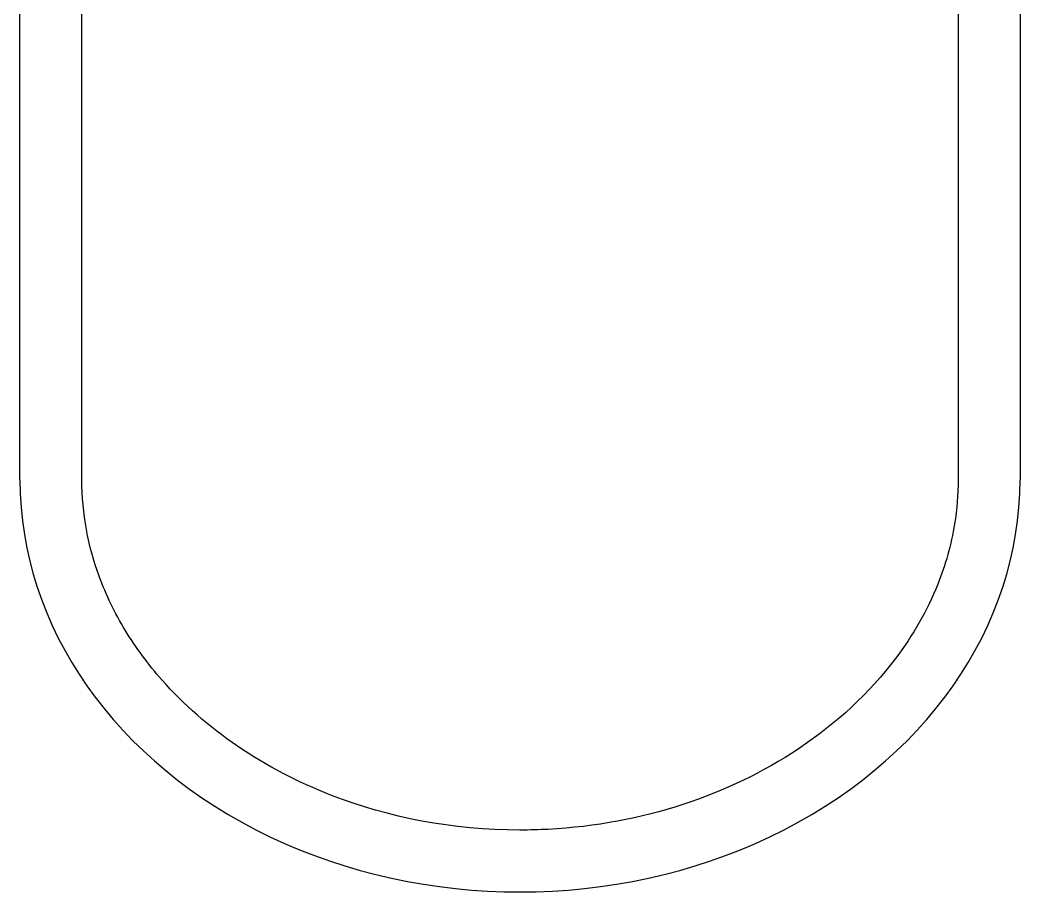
# Model space of a CAD drawing. Header units: metres. Extents: x -17 to 580, y -130 to 19.
# Drawn here: x 81.775 to 85.006, y -105.711 to -102.895 of the extents above; entities that cross this region are included whole.
import ezdxf

# ---------------------------------------------------------------- set-up
doc = ezdxf.new("R2010")
doc.units = ezdxf.units.M
doc.linetypes.add('Style Grey Lines_2', pattern=[0])
doc.layers.add('Annotations', color=7, linetype='Continuous', true_color=0x7a8bf7)
doc.layers.add('Furniture', color=7, linetype='Continuous', true_color=0x7a8bf7)

msp = doc.modelspace()

# ---------------------------------------------------------------- linework, layer by layer
at = {"layer": 'Annotations', "linetype": 'Style Grey Lines_2'}
for points in [[(81.7749104, -104.3796093), (81.7749104, -83.665192)], [(85.0055892, -83.665192), (85.0055892, -104.3796093)]]:
    msp.add_lwpolyline(points, dxfattribs=at)
at = {"layer": 'Annotations'}
msp.add_ellipse((83.3902498, -104.3796093), major_axis=(1.6153394, 0), ratio=0.824372338, start_param=-3.141592654, end_param=0, dxfattribs=at)
at = {"layer": 'Furniture', "linetype": 'Style Grey Lines_2'}
for points in [[(81.9749104, -104.3796093), (81.9749104, -83.6653949), (81.9749104, -83.6652934), (81.9749103, -83.6653949), (81.9749103, -83.6653949)], [(84.8055893, -83.6653949), (84.8055892, -83.665192), (84.8055892, -83.6652985), (84.8055892, -83.6653949), (84.8055892, -104.3796093)]]:
    msp.add_lwpolyline(points, dxfattribs=at)
at = {"layer": 'Furniture'}
for points in [[(82.0307323, -104.6912948), (81.9950431, -104.5938498), (81.9749104, -104.4893802), (81.9749104, -104.3796093)], [(84.8055892, -104.3796093), (84.8055892, -104.4278074), (84.8017077, -104.4752554), (84.7942016, -104.5218051)], [(84.7942016, -104.5218051), (84.7832706, -104.5895941), (84.7647502, -104.6548733), (84.7398594, -104.7171757)], [(82.114969, -104.8657026), (82.0812334, -104.8100931), (82.0528954, -104.7518085), (82.0307323, -104.6912948)], [(84.7398594, -104.7171757), (84.7059841, -104.8019668), (84.6598702, -104.8823443), (84.6035635, -104.9569963)], [(82.2337413, -105.026506), (82.1890087, -104.9758512), (82.1491769, -104.9220908), (82.114969, -104.8657026)], [(84.6035635, -104.9569963), (84.52, -105.0677857), (84.4132577, -105.1669318), (84.2887349, -105.2496646)], [(82.7816456, -105.3992402), (82.5616206, -105.3138582), (82.3730453, -105.1842527), (82.2337413, -105.026506)], [(84.2887349, -105.2496646), (84.0663754, -105.3974), (83.7871976, -105.4928803), (83.4816326, -105.5088663)], [(83.3902498, -105.5112504), (83.172319, -105.5112504), (82.9659493, -105.4707604), (82.7816456, -105.3992402)], [(83.4816326, -105.5088663), (83.4521851, -105.5104069), (83.4217049, -105.5112504), (83.3902498, -105.5112504)]]:
    msp.add_open_spline(points, degree=3, dxfattribs=at)

doc.saveas('drawing.dxf')
